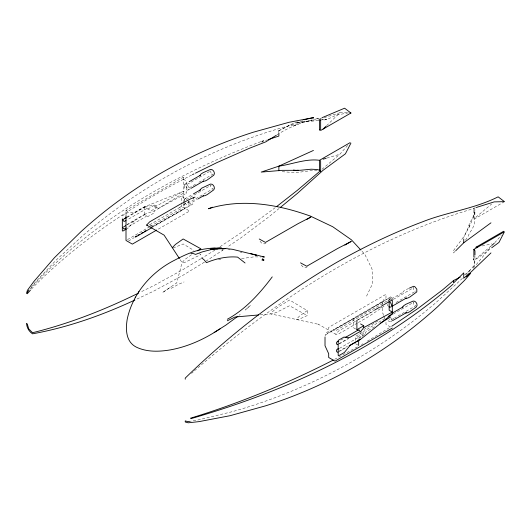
<?xml version="1.0" encoding="UTF-8"?>
<svg xmlns="http://www.w3.org/2000/svg" width="531" height="531" viewBox="0 0 531 531"><rect width="100%" height="100%" fill="white"/><g stroke="black" fill="none" stroke-linecap="round" stroke-linejoin="round"><path stroke-width="0.4" stroke-dasharray="2.65 1.99" d="M475.437 207.747L473.871 208.238L474.966 209.672L474.654 213.376L471.813 219.555L469.636 222.834L468.136 227.852L463.736 237.384M474.966 255.696L474.654 264.969L473.234 267.524M468.939 227.434L470.433 223.697M366.569 296.152L372.662 283.441L372.058 269.151L364.804 254.269L361.445 250.652M361.969 336.647L363.722 333.276L363.722 331.397L384.65 318.627M260.217 314.823L270.783 313.901L318.945 324.414L318.169 324.096L335.638 334.185L338.619 331.012L357.25 320.253M465.495 240.178L468.136 236.275L469.636 232.737L471.813 229.77L474.654 224.122L474.966 209.672M31.024 287.45L34.648 282.983L56.007 260.203L82.557 235.83C141.604 185 211.796 147.352 286.82 126.318L289.913 125.515C299.497 124.546 309.015 118.566 318.792 120.079M134.263 220.75L128.548 227.806L127.121 228.635M465.826 274.819C468.627 270.618 478.484 264.332 473.367 258.736L473.367 259.851L474.966 261.796M473.3 268.274L491.069 246.583M30.048 289.209L32.544 286.222C95.334 218.653 178.031 172.761 263.655 140.576L261.219 141.983L262.752 141.936M468.939 271.434L470.433 269.715M321.998 169.289L339.86 154.249L347.951 145.082M494.733 242.74L501.211 235.412M31.435 289.13L33.553 286.806C79.305 240.702 134.044 204.369 191.744 174.998M455.173 251.296L453.461 252.975L453.72 250.313L464.399 235.824L469.178 226.989L474.654 214.763L474.966 210.853L473.367 208.683L473.367 207.568M326.558 125.714L339.86 112.778L348.535 112.579M186.182 199.663L211.086 185.206C209.937 186.414 211.484 189.102 213.11 188.711L188.432 202.961L187.416 202.862L186.408 201.793M462.441 278.35L436.482 302.172C377.435 353.002 307.237 390.65 232.22 411.691L198.534 419.868L189.534 421.382M191.565 373.419L193.291 371.833M476.307 259.062L491.062 248.262M194.446 370.784C275.967 300.028 369.038 239.282 473.367 208.683M491.115 245.946L473.871 260.469L473.871 257.734M475.803 217.252L491.66 204.004M239.249 315.195L240.231 314.385M279.12 208.451L269.456 216.409L240.994 237.788L226.916 247.366M275.231 207.674L240.994 232.79L219.715 246.922M464.399 274.985L469.178 271.241M384.039 306.241L368.713 316.542L357.967 322.742M223.564 249.65L205.092 261.737M191.432 254.8L185.107 259.327L182.047 262.566L176.75 282.897L162.459 292.614L171.148 286.84M307.223 310.595L299.451 316.104L296.391 319.343L297.168 319.662L299.451 319.058L307.223 315.587L307.223 310.595L289.508 299.982C283.103 304.27 275.616 307.708 270.671 313.735L271.447 314.047L273.73 313.443L277.355 311.962L289.508 305.743L307.223 315.587M214.916 250.114L201.554 258.371M179.704 207.415L191.034 200.187M277.043 134.808L283.076 131.13C292.196 126.345 301.741 122.196 311.896 120.212M144.193 214.424L154.707 210.721L183.301 193.271M204.389 262.168L183.162 275.151L154.156 290.902L135.677 299.657M363.715 329.625L377.634 321.129M374.541 326.777L365.487 332.3L365.487 333.594M128.515 241.067L134.164 237.629M151.813 226.89L185.087 208.411M367.226 341.207L391.228 326.598M200.851 258.796L183.162 269.516L154.156 285.426L140.118 292.315M126.006 216.057L126.006 210.362L183.301 177.281L185.087 178.31M183.301 179.186L186.474 181.018L186.474 193.218L183.301 191.392L144.193 206.898L133.752 212.931L128.037 212.466L122.329 215.765L122.329 218.141M126.637 217.186L144.976 206.599L146.277 207.349L146.277 208.856L126.524 220.259M127.121 217.345L144.704 207.196L151.043 210.853L157.873 206.911L154.707 205.079L144.193 206.898M184.808 184.237L188.518 182.1M147.877 209.022L154.707 205.079L154.707 206.957L157.873 208.789L186.474 193.218M195.481 184.25L188.432 188.326C186.806 188.711 185.259 186.029 186.408 184.821L211.086 170.57C209.937 171.779 211.484 174.467 213.11 174.075L198.302 182.624M126.637 224.713L144.976 214.126L146.277 214.876L146.277 216.376L126.524 227.779M127.121 224.872L144.704 214.716L147.877 216.548L154.707 212.606L154.707 210.721M188.133 189.998L190.463 188.651M184.808 198.873L192.667 194.339M149.616 224.792L181.536 206.413L181.536 204.866M127.44 239.634L149.642 226.817M150.359 226.398L183.301 207.382L189.64 211.039L157.408 229.644M184.808 202.709A3.325 1.918 60 0 0 188.133 204.634L197.373 199.298M152.351 226.916L192.461 203.758L192.886 204.004L152.775 227.162M266.031 242.952C263.568 245.448 260.376 242.627 259.546 240.085M307.31 266.788C304.847 269.277 301.661 266.456 300.831 263.92M504.45 201.654L473.871 219.303L473.871 208.238M392.316 299.862L389.15 298.03L325.861 334.669L325.861 333.276L328.682 331.138L328.682 327.381L385.984 294.3L385.984 298.064L383.163 300.194L383.163 301.588M356.892 320.312L373.897 310.496M357.967 319.841L374.375 310.708M393.318 299.391L413.768 287.583C412.673 288.778 414.001 291.054 415.494 291.18M357.25 323.16L338.619 333.913L336.415 334.497L335.638 334.185M396.046 302.491L415.786 291.088M340.849 340.052L343.676 338.42M338.904 343.743L349.61 337.557M339.329 343.935L348.502 338.639M393.318 314.027L413.768 302.219C412.614 303.433 414.167 306.115 415.786 305.723L394.633 317.936M362.321 332.413L355.485 336.355L355.485 341.234M363.722 333.276L356.892 337.225L358.219 337.988M339.442 348.389L358.485 337.391L359.786 338.147M358.657 338.187L364.804 334.636M393.929 318.348L390.809 320.067L389.382 319.237M338.187 351.675L347.473 346.318M390.816 321.647L391.759 321.102M339.329 351.456L346.385 347.387M302.809 120.862L290.138 125.084L277.706 131.29L292.574 123.677L298.707 121.334M171.148 288.366L178.496 284.324L184.058 281.954M334.669 359.301L358.637 346.179M361.538 344.586L362.992 343.789M154.707 206.957L183.301 191.392M408.711 288.406L404.144 290.643L402.571 292.681L402.943 292.329L387.491 301.256A3.325 1.918 60 0 1 388.539 301.157M293.411 126.099L298.137 124.227M380.043 307.781L381.557 307.197M261.219 141.983L267.498 139.845M321.096 118.639L319.536 119.13L319.536 120.252M324.222 117.663L339.86 112.778M326.897 158.059L339.86 154.249M173.106 248.03L183.162 243.961L193.908 250.453M218.54 259.632L220.77 259.121M482.201 245.959L491.799 243.875M348.502 112.844L336.442 115.094L326.611 119.667L321.686 120.165M313.443 120.331L296.271 122.741L318.408 120.497M241.565 258.604L254.064 256.851L261.206 256.951M215.712 249.769L217.896 249.577M311.193 118.997L317.14 118.552L326.611 119.667L321.892 119.309M317.14 170.677L311.193 170.59L296.271 172.641L280.481 171.619M228.43 249.616L230.023 249.862M317.14 118.552L320.651 119.395M240.39 252.198L241.99 252.59M390.537 327.023L385.984 324.395L385.984 320.631M355.624 328.968L353.719 327.866L353.719 318.487M126.006 210.362L127.805 211.404M149.642 224.832L152.809 226.657M355.485 343.676L358.02 345.137M199.457 253.745L200.884 254.575L185.107 262.281L182.83 262.885L182.047 262.566L179.843 259.194M383.515 315.918L384.922 318.613M222.15 249.172L222.243 250.612M389.15 298.03L389.15 300.061M383.163 315.241L383.163 313.861L382.313 312.666L382.313 307.562M382.313 304.721L382.313 301.807L382.738 301.342L325.443 334.424L325.018 336.435M360.058 331.53L360.058 337.55M278.868 130.653L278.868 133.739M184.708 202.039L184.708 198.163L181.536 196.337L181.536 204.09M184.708 202.815L184.708 208.245M183.301 177.281L183.301 202.676M183.301 203.459L183.301 207.382M144.704 207.196L144.704 214.716M388.539 306.407A3.325 1.918 60 0 1 387.112 304.316M390.816 317.81A3.325 1.918 60 0 1 391.015 321.494A3.325 1.918 60 0 1 387.975 320.439M188.133 200.791A3.325 1.918 60 0 1 188.133 204.634M184.124 200.393A3.325 1.918 60 0 1 187.078 199.483M250.453 305.418L245.276 310.051L250.453 305.418M390.537 296.929L362.992 313.695L333.222 329.997L335.021 331.039L392.316 297.957L390.537 296.929M184.124 185.764A3.325 1.918 60 0 0 187.649 190.144A3.325 1.918 60 0 0 187.649 185.445A3.325 1.918 60 0 0 184.124 185.764"/><path stroke-width="0.8" d="M460.218 277.162L453.72 280.408L453.461 283.069L463.736 272.881L463.736 278.277M26.55 293.391L27.353 290.404L33.772 281.629L54.408 257.734L80.785 231.835C130.314 186.726 189.54 152.53 253.373 132.192L288.99 122.296L313.629 117.59L303.851 119.767M360.058 339.05L359.786 339.648L349.206 345.754M222.224 249.059C221.951 246.251 216.502 248.827 214.697 247.937C210.608 248.276 206.513 248.627 202.47 249.378C192.66 251.256 183.54 255.497 174.759 260.124C151.441 271.786 132.498 293.57 127.181 319.41C125.575 329.585 125.801 341.891 136.414 347.174C146.994 352.219 159.154 351.774 170.431 349.876C187.151 346.816 202.922 339.827 217.166 330.667M350.925 143.111L345.422 153.817L323.087 170.278L297.38 193.403L280.355 207.429M138.697 292.023L138.976 291.532M179.398 258.517L164.099 235.147L146.636 225.058L149.616 221.885L179.704 204.515L191.034 198.66L195.03 197.12M172.329 247.718L175.383 244.479L183.162 238.97L200.884 248.813L197.578 250.831M135.206 297.659L135.624 297.021M272.244 276.877C259.885 293.344 245.641 309.281 227.314 319.264M464.359 277.779L468.886 273.77M360.569 331.822L363.722 327.634L392.316 312.062L389.15 310.237L389.15 301.416A3.325 1.918 60 0 1 391.5 305.491A3.325 1.918 60 0 1 389.15 306.845M490.963 222.821L463.736 242.786L455.751 250.732M28.953 290.006L27.386 292.375L27.207 293.769L30.38 290.284M323.087 129.086L325.981 126.272M468.136 274.799L490.963 252.915M452.989 284.251C378.079 349.126 285.824 391.241 191.213 418.554L190.556 418.176C239.74 403.175 287.45 383.495 333.222 360.091M453.72 280.408L442.409 289.999L417.758 308.63L391.911 326.14M491.733 245.428L494.195 243.351M380.979 306.407L392.316 299.862L392.316 313.947L360.569 339.349L350.121 345.376L344.413 352.438L338.698 355.737L338.187 355.438L338.187 340.391L343.902 337.092L349.61 337.557L360.058 331.53M237.961 316.224L225.761 325.184L214.159 332.499M466.172 276.87L470.572 273.392L464.632 280.275L438.248 306.168C388.725 351.283 329.499 385.473 265.666 405.81L230.049 415.707L199.039 421.627L188.226 422.802L185.239 422.006L185.239 420.897L187.901 421.66L189.534 421.382M276.512 206.672L297.38 190.304L320.651 170.57L317.14 169.495L311.193 169.203L299.842 170.305L281.948 170.351L261.219 172.084L278.868 166.15C292.302 164.271 305.902 158.464 319.536 160.296L350.115 142.64M491.719 247.778L498.948 242.448L504.45 231.748L473.871 249.397L473.871 256.931M276.339 135.246L265.832 141.83L249.212 148.361L216.94 162.599L195.454 173.172M217.597 330.388L220.053 328.895M388.134 316.503L392.316 313.947M380.11 323.379L390.55 317.007M125.927 217.597L122.84 219.821L123.995 221.513L125.82 220.664M124.977 218.586L126.405 217.756M189.209 181.695L200.267 175.316L199.888 175.661L200.997 174.068L203.094 172.688L210.435 169.442C213.104 168.805 215.646 173.212 213.761 175.203L207.276 179.936L205.039 181.064L203.101 181.224L203.592 181.078L191.153 188.253M123.55 226.929L125.694 225.695M125.82 228.191L123.995 229.04L122.867 227.64M126.405 229.047L122.84 231.104L122.329 230.812L122.329 218.931M193.357 193.941L200.267 189.952L199.888 190.297L201.461 188.266L210.435 184.078C213.104 183.441 215.646 187.848 213.761 189.839L207.276 194.572L205.039 195.7L203.101 195.859L203.592 195.707L198.063 198.899M319.841 130.022L319.536 130.201L319.536 120.252L320.651 120.51M136.593 236.016L135.166 236.839L135.584 237.085L152.058 227.573M138.027 235.187L139.461 234.363M141.611 233.122L143.045 232.293M144.472 231.463L145.906 230.64M321.972 117.723L344.606 108.198L350.925 113.017L320.651 130.493L320.651 119.395M156.691 230.056L132.345 244.121L126.006 240.457L126.006 216.057M306.659 219.495L310.934 217.026L298.044 223.684L265.46 242.408L259.228 239.003M344.865 245.11L351.243 241.426L337.464 248.594L306.745 266.243L300.506 262.838M503.64 231.277L475.803 247.346L477.402 247.001M374.607 310.091L379.565 307.223M392.449 306.068L406.268 298.09L405.784 298.243L407.715 298.083L409.959 296.955L416.815 291.871L416.815 289.156L414.777 286.621L413.603 286.309L409.441 288.081M356.892 320.312L356.892 329.698L363.722 325.755L363.722 327.634M338.738 341.274C336.103 340.935 335.592 344.758 337.922 344.752M345.084 337.61L358.485 329.87M391.891 313.35L402.943 306.964L402.571 307.31L403.673 305.717L405.77 304.343L413.118 301.09C415.78 300.453 418.328 304.86 416.437 306.852L409.959 311.591L407.715 312.719L405.784 312.872L406.268 312.726L392.449 320.704M338.738 348.801C336.103 348.455 335.592 352.279 337.922 352.272M392.316 328.052L335.021 361.133L328.682 357.476L328.682 353.712L325.018 345.747L325.018 337.212M192.487 174.633L193.968 173.902M138.637 293.039C104.726 309.752 69.269 323.698 32.524 332.731L28.767 328.862L27.207 323.864L26.55 323.485C26.749 327.614 29.052 331.603 32.524 333.833C67.995 327.381 102.317 315.222 134.94 300.008M227.314 320.79L235.034 317.014L258.597 314.963M313.443 150.432L278.868 166.15L278.868 170.776M212.5 207.203L208.504 208.743C240.55 198.541 275.669 204.01 306.878 214.863L310.104 215.964L332.731 226.737L351.389 239.8L360.888 250.048M268.288 139.573L278.868 136.055L278.868 133.739M476.221 207.502L494.195 201.886L504.45 201.654L498.131 196.835C474.09 208.962 447.049 212.002 422.172 221.958C392.316 233.175 363.576 247.088 335.877 262.858C281.178 294.891 230.613 333.873 185.239 378.105L185.239 379.214M323.087 159.181L326.14 158.284M298.137 170.239L296.271 170.517L293.411 170.093M213.196 248.953L210.429 249.245L217.531 248.574L225.031 248.747M190.954 253.659L193.224 253.533L195.574 254.402L202.072 251.946L211.252 249.543L224.321 248.402L232.405 249.291L256.36 255.192L254.9 254.727M262.792 256.971L264.385 256.997L250.639 253.612M261.863 259.964L264.06 260.037L262.5 258.736M146.636 225.058L147.412 225.376M350.115 112.545L350.925 113.017M360.556 323.923L363.722 325.755M356.892 329.698L358.219 330.468M359.135 329.937L359.786 330.621M201.707 257.94L204.057 259.785L206.433 262.659C216.243 258.597 226.956 256.128 237.616 257.123L245.063 262.991M262.5 259.672L263.535 260.542M473.871 249.397L474.966 250.785L474.966 254.88M463.736 238.93L463.736 242.786M358.657 339.813L358.657 345.502M320.651 160.588L320.651 171.686M319.536 160.296L319.536 170.239M193.311 197.784L193.311 198.441"/></g></svg>
